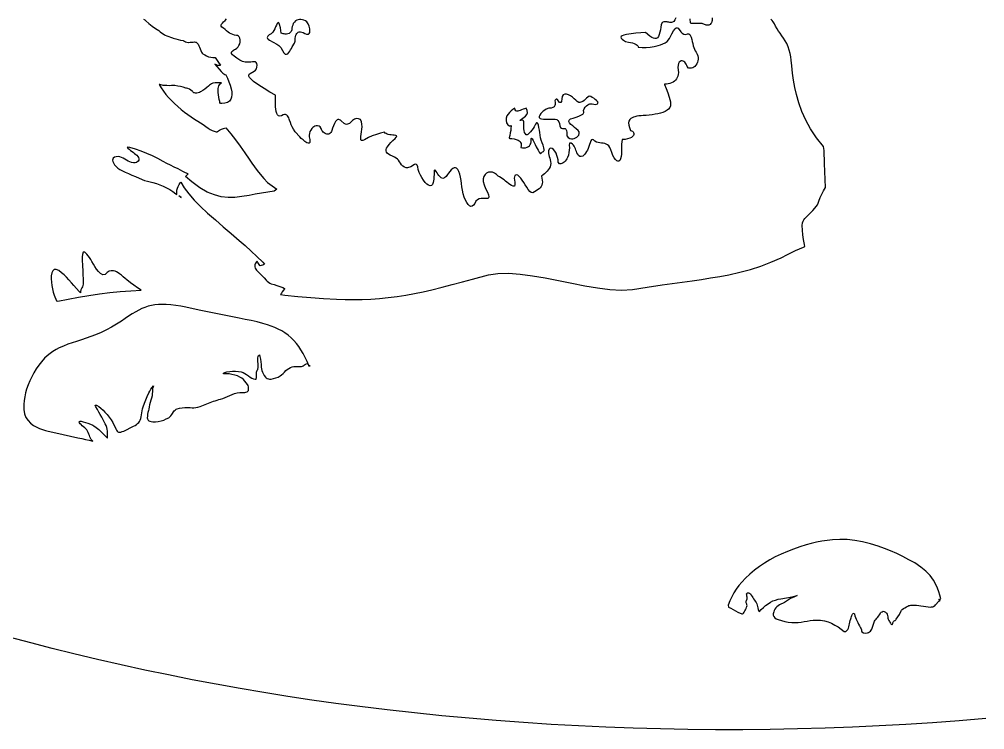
# Model space of a CAD drawing. Extents: x 0.6 to 24.6, y 0.3 to 12.3.
# Drawn here: x 6.86 to 14.64, y 0.34 to 6.07 of the extents above; entities that cross this region are included whole.
import ezdxf

# ---------------------------------------------------------------- set-up
doc = ezdxf.new("R2010")
doc.units = 0
doc.linetypes.add('0', pattern=[0])
doc.layers.add('1', color=7, linetype='0')

msp = doc.modelspace()

# ---------------------------------------------------------------- linework, layer by layer
at = {"layer": '1'}
for points in [[(12.151651, 6.078369), (12.142618, 6.060791), (12.133341, 6.049194), (12.124063, 6.042542), (12.116983, 6.040283), (12.109659, 6.039307), (12.102335, 6.039734), (12.095011, 6.041504), (12.087198, 6.043396), (12.07963, 6.044861), (12.071573, 6.045959), (12.063761, 6.04657), (12.052774, 6.044617), (12.041544, 6.039124), (12.032511, 6.021118), (12.030313, 6.001465), (12.02714, 5.981934), (12.022989, 5.962585), (12.017618, 5.943542), (12.010538, 5.928223), (12.002237, 5.917786), (11.992716, 5.911926), (11.981974, 5.9104), (11.969767, 5.913086), (11.956583, 5.919617), (11.941935, 5.929871), (11.905802, 5.958801), (11.867472, 5.95636), (11.829142, 5.952942), (11.790812, 5.948486), (11.752726, 5.943054), (11.732218, 5.938477), (11.718302, 5.93335), (11.710001, 5.927673), (11.70756, 5.921265), (11.710001, 5.914185), (11.717325, 5.906128), (11.729044, 5.897217), (11.744669, 5.887146), (11.768595, 5.881897), (11.784708, 5.879089), (11.800333, 5.875061), (11.815714, 5.869812), (11.830606, 5.863342), (11.837931, 5.858521), (11.842081, 5.855408), (11.845499, 5.851318), (11.847452, 5.846436), (11.848185, 5.841248), (11.847696, 5.840149), (11.879923, 5.838806), (11.911905, 5.839478), (11.944132, 5.842163), (11.97587, 5.846802), (12.007364, 5.853394), (12.026651, 5.859253), (12.04545, 5.866821), (12.063517, 5.876038), (12.080606, 5.88678), (12.100626, 5.910767), (12.118692, 5.948303), (12.133097, 5.974182), (12.144571, 5.990051), (12.154093, 5.997498), (12.161905, 5.998108), (12.168741, 5.993347), (12.191446, 5.963745), (12.2017, 5.953979), (12.214884, 5.946777), (12.230997, 5.94397), (12.244669, 5.948486), (12.255411, 5.947815), (12.263712, 5.942566), (12.269815, 5.933411), (12.274942, 5.920959), (12.279093, 5.903809), (12.283243, 5.886658), (12.287394, 5.869507), (12.291544, 5.852356), (12.295694, 5.838623), (12.300821, 5.825256), (12.307413, 5.812378), (12.314737, 5.80011), (12.324015, 5.785217), (12.328409, 5.7724), (12.330606, 5.759155), (12.331095, 5.745605), (12.329386, 5.732239), (12.325724, 5.719238), (12.320353, 5.706909), (12.313028, 5.695496), (12.304239, 5.685303), (12.296183, 5.679077), (12.286905, 5.674438), (12.27714, 5.671692), (12.266886, 5.670837), (12.252481, 5.673279), (12.242472, 5.684265), (12.239542, 5.694519), (12.235147, 5.704163), (12.229288, 5.713135), (12.222208, 5.72113), (12.216349, 5.725647), (12.209513, 5.728699), (12.202188, 5.730164), (12.194864, 5.72998), (12.186319, 5.726379), (12.178995, 5.719604), (12.172892, 5.709412), (12.16923, 5.69574), (12.168253, 5.67865), (12.171183, 5.637939), (12.169474, 5.619995), (12.166788, 5.607971), (12.162638, 5.596436), (12.156534, 5.585693), (12.148966, 5.575989), (12.139933, 5.567505), (12.129923, 5.560486), (12.116739, 5.553955), (12.103067, 5.548828), (12.088907, 5.545288), (12.074259, 5.543335), (12.05961, 5.542908), (12.05839, 5.541687), (12.073771, 5.507751), (12.086954, 5.4729), (12.097696, 5.437256), (12.106485, 5.401062), (12.108927, 5.383301), (12.107218, 5.367676), (12.101603, 5.354004), (12.092569, 5.342285), (12.080362, 5.332275), (12.06547, 5.323669), (12.045938, 5.315857), (12.026163, 5.309326), (12.005655, 5.304077), (11.985147, 5.300232), (11.960733, 5.295593), (11.936319, 5.292236), (11.911417, 5.290161), (11.886759, 5.289368), (11.870157, 5.288513), (11.8538, 5.286804), (11.837442, 5.284363), (11.821329, 5.281067), (11.809855, 5.277588), (11.799112, 5.272522), (11.789103, 5.265991), (11.780313, 5.258057), (11.773233, 5.246033), (11.770304, 5.231262), (11.77128, 5.213806), (11.776651, 5.193115), (11.786661, 5.170715), (11.793741, 5.16803), (11.800333, 5.164124), (11.806192, 5.159058), (11.810831, 5.153015), (11.813272, 5.145203), (11.812784, 5.137024), (11.809366, 5.128723), (11.80253, 5.120728), (11.792521, 5.113342), (11.779093, 5.106873), (11.762247, 5.101685), (11.741495, 5.098145), (11.717081, 5.096619), (11.713175, 5.058716), (11.713663, 5.018311), (11.713419, 4.99884), (11.712198, 4.97937), (11.709269, 4.960083), (11.705362, 4.940979), (11.699503, 4.92865), (11.692667, 4.922302), (11.68461, 4.921631), (11.675333, 4.92627), (11.665079, 4.935791), (11.654337, 4.949707), (11.642862, 4.967957), (11.633829, 4.992188), (11.626749, 5.015015), (11.618937, 5.032471), (11.609903, 5.04541), (11.60087, 5.053894), (11.590372, 5.060486), (11.578653, 5.06488), (11.566446, 5.066956), (11.552774, 5.068481), (11.539103, 5.070618), (11.525675, 5.073547), (11.512247, 5.077087), (11.498087, 5.085144), (11.487589, 5.094177), (11.479044, 5.09668), (11.471964, 5.093567), (11.466105, 5.085693), (11.459757, 5.070862), (11.453897, 5.055908), (11.448526, 5.040771), (11.443399, 5.025513), (11.438028, 5.012207), (11.431681, 4.999451), (11.424112, 4.987305), (11.415567, 4.97583), (11.401896, 4.963318), (11.388224, 4.959167), (11.376993, 4.961121), (11.367716, 4.968018), (11.359903, 4.978638), (11.354288, 4.989258), (11.349405, 5.000061), (11.344767, 5.011108), (11.34086, 5.022339), (11.33671, 5.032654), (11.331583, 5.04248), (11.325235, 5.051758), (11.318155, 5.060303), (11.307413, 5.066467), (11.29423, 5.067566), (11.291788, 5.051453), (11.292765, 5.031433), (11.291788, 5.011414), (11.289103, 4.991577), (11.284464, 4.972046), (11.278116, 4.953064), (11.272989, 4.942322), (11.266642, 4.93219), (11.259317, 4.922791), (11.251017, 4.914246), (11.242228, 4.908508), (11.232706, 4.904419), (11.222696, 4.902161), (11.212198, 4.901733), (11.203409, 4.915527), (11.201456, 4.933838), (11.197794, 4.951904), (11.192423, 4.969543), (11.185343, 4.986572), (11.175333, 5.003357), (11.164835, 5.016113), (11.154093, 5.024292), (11.144327, 5.027649), (11.135538, 5.025818), (11.129435, 5.018311), (11.125772, 5.004822), (11.125772, 4.984985), (11.130899, 4.959595), (11.135782, 4.94635), (11.1392, 4.932678), (11.141397, 4.918762), (11.142374, 4.904663), (11.140909, 4.890686), (11.137003, 4.877136), (11.131144, 4.864441), (11.123087, 4.852844), (11.113321, 4.841736), (11.103067, 4.831055), (11.092081, 4.820984), (11.080851, 4.811462), (11.068888, 4.800964), (11.074503, 4.768433), (11.074991, 4.754089), (11.073526, 4.741699), (11.070108, 4.729675), (11.064493, 4.718506), (11.057169, 4.708435), (11.048136, 4.699768), (11.036661, 4.690674), (11.024454, 4.682434), (11.012003, 4.675049), (10.998819, 4.668579), (10.985636, 4.669128), (10.973673, 4.679138), (10.961466, 4.693542), (10.949015, 4.71228), (10.936808, 4.731201), (10.924845, 4.750183), (10.912882, 4.769287), (10.900919, 4.786316), (10.888956, 4.799866), (10.876749, 4.808777), (10.864786, 4.811584), (10.852579, 4.80719), (10.848185, 4.785645), (10.854288, 4.753296), (10.854532, 4.732849), (10.849405, 4.722473), (10.839884, 4.720581), (10.826944, 4.725403), (10.814005, 4.733704), (10.80131, 4.742615), (10.789103, 4.752197), (10.777384, 4.762329), (10.766397, 4.77179), (10.754923, 4.780701), (10.74296, 4.789063), (10.730753, 4.796936), (10.719767, 4.800964), (10.706095, 4.816406), (10.69047, 4.827148), (10.673868, 4.833435), (10.656778, 4.835266), (10.640421, 4.832764), (10.625772, 4.82605), (10.613321, 4.815247), (10.604044, 4.800354), (10.599161, 4.781494), (10.599161, 4.758728), (10.605509, 4.7323), (10.618204, 4.702148), (10.633585, 4.672424), (10.642374, 4.650757), (10.644815, 4.63623), (10.64213, 4.62738), (10.63505, 4.622803), (10.624308, 4.621277), (10.613565, 4.621399), (10.602579, 4.621399), (10.591837, 4.621277), (10.581095, 4.621094), (10.565714, 4.618103), (10.551554, 4.611267), (10.539591, 4.599365), (10.530069, 4.581116), (10.52006, 4.566833), (10.509562, 4.559509), (10.498575, 4.558472), (10.487589, 4.563354), (10.476603, 4.573486), (10.46586, 4.588379), (10.455851, 4.607483), (10.445597, 4.633728), (10.437296, 4.660583), (10.430948, 4.687988), (10.426554, 4.715759), (10.42338, 4.741516), (10.419474, 4.767151), (10.414591, 4.792603), (10.408731, 4.817871), (10.400919, 4.840515), (10.392862, 4.856445), (10.384073, 4.866211), (10.374552, 4.870178), (10.364054, 4.868896), (10.353067, 4.862732), (10.341105, 4.852478), (10.330118, 4.840088), (10.31962, 4.827209), (10.30961, 4.813904), (10.300333, 4.800171), (10.28544, 4.787292), (10.271769, 4.78418), (10.259317, 4.788574), (10.247843, 4.798401), (10.240274, 4.807861), (10.233194, 4.817749), (10.226358, 4.827881), (10.220255, 4.838379), (10.213663, 4.8479), (10.208536, 4.852051), (10.204386, 4.848511), (10.201944, 4.835144), (10.199991, 4.77655), (10.196085, 4.751587), (10.189493, 4.735291), (10.180704, 4.726685), (10.170206, 4.724976), (10.157999, 4.729187), (10.145304, 4.738525), (10.131876, 4.752075), (10.117472, 4.77063), (10.104288, 4.7901), (10.092569, 4.810486), (10.082315, 4.831665), (10.07548, 4.855774), (10.071573, 4.876648), (10.066446, 4.889771), (10.060587, 4.896545), (10.053751, 4.898071), (10.045938, 4.895752), (10.016153, 4.877686), (10.00712, 4.873291), (9.997599, 4.870422), (9.987833, 4.869141), (9.977823, 4.869446), (9.963175, 4.874817), (9.951456, 4.883606), (9.940958, 4.893921), (9.932169, 4.905579), (9.924845, 4.918396), (9.916788, 4.929626), (9.907267, 4.939636), (9.89628, 4.94812), (9.884317, 4.954956), (9.868204, 4.96228), (9.849161, 4.969727), (9.834513, 4.977783), (9.824259, 4.98645), (9.817911, 4.995728), (9.815226, 5.005554), (9.815958, 5.015991), (9.81962, 5.027039), (9.826212, 5.038635), (9.840128, 5.056641), (9.855021, 5.07373), (9.871134, 5.089783), (9.888224, 5.104736), (9.898233, 5.115051), (9.901896, 5.122253), (9.900187, 5.127014), (9.894083, 5.129822), (9.881876, 5.131348), (9.869669, 5.13269), (9.857218, 5.133911), (9.845011, 5.134888), (9.831339, 5.137756), (9.823282, 5.14032), (9.815958, 5.144287), (9.80961, 5.149536), (9.804239, 5.155945), (9.770304, 5.148254), (9.737101, 5.138367), (9.704386, 5.126343), (9.672892, 5.112122), (9.64213, 5.095825), (9.627481, 5.089172), (9.61796, 5.089233), (9.613077, 5.095093), (9.611612, 5.105835), (9.612589, 5.120422), (9.616007, 5.140259), (9.618692, 5.160217), (9.62089, 5.180298), (9.622355, 5.200378), (9.621378, 5.22113), (9.616983, 5.240356), (9.608438, 5.257141), (9.592569, 5.264404), (9.577921, 5.265564), (9.568888, 5.263977), (9.560099, 5.260925), (9.552042, 5.25647), (9.544962, 5.250671), (9.519571, 5.227234), (9.51298, 5.222839), (9.505411, 5.220154), (9.497599, 5.219299), (9.489786, 5.220276), (9.476603, 5.22583), (9.452921, 5.247925), (9.44755, 5.25238), (9.441446, 5.255737), (9.43461, 5.25769), (9.427774, 5.258301), (9.421183, 5.255676), (9.414835, 5.250488), (9.40922, 5.243042), (9.399942, 5.225281), (9.391886, 5.207092), (9.384562, 5.188416), (9.378458, 5.169434), (9.375284, 5.160583), (9.370157, 5.152649), (9.363321, 5.145996), (9.355509, 5.14093), (9.347208, 5.139404), (9.338907, 5.139832), (9.331095, 5.142212), (9.323771, 5.146362), (9.316446, 5.151611), (9.309366, 5.15741), (9.302774, 5.163818), (9.296915, 5.170715), (9.292032, 5.186523), (9.284708, 5.197998), (9.275187, 5.205139), (9.263956, 5.208313), (9.251993, 5.207642), (9.241983, 5.204468), (9.232706, 5.199646), (9.224161, 5.193298), (9.217081, 5.185608), (9.20878, 5.173706), (9.202433, 5.160706), (9.198282, 5.14679), (9.196573, 5.132446), (9.196817, 5.117981), (9.200724, 5.097717), (9.202433, 5.082764), (9.20048, 5.073059), (9.195597, 5.068237), (9.187784, 5.067932), (9.177774, 5.071594), (9.161905, 5.082031), (9.146769, 5.093628), (9.132608, 5.106323), (9.119425, 5.119995), (9.08378, 5.158875), (9.068399, 5.180298), (9.059855, 5.19812), (9.052042, 5.216248), (9.044474, 5.234619), (9.037882, 5.253235), (9.034464, 5.262024), (9.030802, 5.27063), (9.026407, 5.278992), (9.021769, 5.287109), (9.01713, 5.292053), (9.011271, 5.295532), (9.004679, 5.297424), (8.997843, 5.297546), (8.986124, 5.2948), (8.972208, 5.288879), (8.959024, 5.285706), (8.948282, 5.288147), (8.939981, 5.295471), (8.933878, 5.306824), (8.929239, 5.324158), (8.926065, 5.341797), (8.924601, 5.35968), (8.924356, 5.377625), (8.925089, 5.451782), (8.923624, 5.454163), (8.878458, 5.479736), (8.834024, 5.506897), (8.790567, 5.535583), (8.748331, 5.565735), (8.727823, 5.58313), (8.715128, 5.597046), (8.709269, 5.607971), (8.709024, 5.616516), (8.712931, 5.623352), (8.720499, 5.62915), (8.752237, 5.647095), (8.762491, 5.655579), (8.770304, 5.666382), (8.775187, 5.680115), (8.776163, 5.697083), (8.77421, 5.710266), (8.769815, 5.718323), (8.76298, 5.722412), (8.75419, 5.723389), (8.740274, 5.721802), (8.726358, 5.720581), (8.712442, 5.719666), (8.698526, 5.719116), (8.679728, 5.721252), (8.65922, 5.726685), (8.637247, 5.736572), (8.613565, 5.752075), (8.591349, 5.768066), (8.577433, 5.78064), (8.570597, 5.790588), (8.56962, 5.798645), (8.573282, 5.805542), (8.580118, 5.811279), (8.587198, 5.81665), (8.594767, 5.821594), (8.602335, 5.826111), (8.613077, 5.83429), (8.622599, 5.844116), (8.630167, 5.855286), (8.636026, 5.867554), (8.639688, 5.880615), (8.639688, 5.90033), (8.637247, 5.914673), (8.632853, 5.924316), (8.626749, 5.93042), (8.619181, 5.934021), (8.609659, 5.936157), (8.595255, 5.938416), (8.581095, 5.942261), (8.567423, 5.947693), (8.554483, 5.95459), (8.542276, 5.962891), (8.530802, 5.973999), (8.518839, 5.984497), (8.506388, 5.994263), (8.493204, 6.003296), (8.486612, 6.011658), (8.48588, 6.019409), (8.489542, 6.0271), (8.496622, 6.035217), (8.506388, 6.044189), (8.518839, 6.055847), (8.530069, 6.069031)], [(12.443644, 6.078186), (12.444376, 6.065552), (12.443888, 6.056274), (12.441935, 6.047241), (12.438517, 6.038635), (12.433878, 6.03064), (12.426554, 6.023499), (12.417276, 6.019165), (12.406534, 6.017761), (12.394083, 6.019714), (12.361856, 6.033081), (12.340616, 6.03241), (12.31962, 6.031799), (12.29838, 6.031372), (12.27714, 6.031067), (12.27128, 6.032898), (12.268595, 6.037109), (12.266886, 6.070068)], [(7.861612, 6.067261), (7.870157, 6.060242), (7.878214, 6.052795), (7.903116, 6.031311), (7.929239, 6.011047), (7.956095, 5.992065), (7.983927, 5.974426), (7.995157, 5.965454), (8.006632, 5.956909), (8.018351, 5.948853), (8.030558, 5.941223), (8.034708, 5.939087), (8.049356, 5.93335), (8.064005, 5.927551), (8.078653, 5.92157), (8.093302, 5.915527), (8.10087, 5.912781), (8.120401, 5.907288), (8.139933, 5.902283), (8.159708, 5.897949), (8.179483, 5.894104), (8.182657, 5.893005), (8.191446, 5.888672), (8.20048, 5.88501), (8.210001, 5.88208), (8.219522, 5.879883), (8.224405, 5.879578), (8.236124, 5.880676), (8.248087, 5.881714), (8.259806, 5.882629), (8.271769, 5.883423), (8.278849, 5.882813), (8.28544, 5.880493), (8.2913, 5.876709), (8.295938, 5.871582), (8.300089, 5.865234), (8.305948, 5.852844), (8.311319, 5.840271), (8.31669, 5.827637), (8.321573, 5.81488), (8.325724, 5.807068), (8.329386, 5.800049), (8.33378, 5.794128), (8.33964, 5.788574), (8.3538, 5.778442), (8.369181, 5.770142), (8.385294, 5.763733), (8.402384, 5.759399), (8.419718, 5.757141), (8.437052, 5.756958), (8.438517, 5.756897), (8.449747, 5.741882), (8.460489, 5.726563), (8.470743, 5.710938), (8.480753, 5.695068), (8.478067, 5.693237), (8.466837, 5.692749), (8.455606, 5.69458), (8.445108, 5.698608), (8.435587, 5.704712), (8.486612, 5.645996), (8.493204, 5.63916), (8.50004, 5.632751), (8.507364, 5.627014), (8.515177, 5.622009), (8.523478, 5.617798), (8.536905, 5.590759), (8.548868, 5.562988), (8.559122, 5.534607), (8.567667, 5.505615), (8.572062, 5.480957), (8.573282, 5.458557), (8.570597, 5.43866), (8.564005, 5.421509), (8.553019, 5.407349), (8.537394, 5.396545), (8.516642, 5.389282), (8.491251, 5.386047), (8.480021, 5.386414), (8.477091, 5.394714), (8.474649, 5.403198), (8.472696, 5.411804), (8.470987, 5.420471), (8.467081, 5.438782), (8.464151, 5.457275), (8.462198, 5.475891), (8.461222, 5.494629), (8.462198, 5.507568), (8.463907, 5.518677), (8.467813, 5.529236), (8.473429, 5.538879), (8.480997, 5.547241), (8.49003, 5.554016), (8.472452, 5.554993), (8.45463, 5.554688), (8.437052, 5.552979), (8.419718, 5.549988), (8.409952, 5.546509), (8.400919, 5.541626), (8.392374, 5.535522), (8.38505, 5.52832), (8.369913, 5.515076), (8.354044, 5.502563), (8.337687, 5.490967), (8.320597, 5.480164), (8.311319, 5.475281), (8.301554, 5.471985), (8.2913, 5.470337), (8.280802, 5.470459), (8.270548, 5.47229), (8.265909, 5.474548), (8.261515, 5.477539), (8.257853, 5.481262), (8.254923, 5.485596), (8.252726, 5.487915), (8.242228, 5.495728), (8.230997, 5.502075), (8.21879, 5.506897), (8.206095, 5.51001), (8.200968, 5.511475), (8.179728, 5.518372), (8.158243, 5.523926), (8.136271, 5.528198), (8.114298, 5.531067), (8.105021, 5.531555), (8.085978, 5.531067), (8.066935, 5.530945), (8.047892, 5.531189), (8.028849, 5.53186), (8.019327, 5.533081), (8.01005, 5.534973), (8.001017, 5.537537), (7.991983, 5.540833), (7.986856, 5.540466), (8.00297, 5.512756), (8.020792, 5.486084), (8.040323, 5.460571), (8.061319, 5.43634), (8.08378, 5.413391), (8.109903, 5.388489), (8.136515, 5.364075), (8.163614, 5.340088), (8.190958, 5.31665), (8.217325, 5.297424), (8.244425, 5.278992), (8.271769, 5.261353), (8.299845, 5.244568), (8.320841, 5.230835), (8.341593, 5.216858), (8.362101, 5.202698), (8.382608, 5.188354), (8.397501, 5.179016), (8.412882, 5.171021), (8.429239, 5.164368), (8.445841, 5.159119), (8.448771, 5.158691), (8.4517, 5.159119), (8.45463, 5.160339), (8.456827, 5.162292), (8.472696, 5.17157), (8.489054, 5.179688), (8.506144, 5.186523), (8.523478, 5.192139), (8.564737, 5.143982), (8.603312, 5.093689), (8.640909, 5.042542), (8.67753, 4.990662), (8.712931, 4.937988), (8.733927, 4.907166), (8.755411, 4.876648), (8.777384, 4.846558), (8.800089, 4.816895), (8.829874, 4.782654), (8.861124, 4.751465), (8.89628, 4.723145), (8.934855, 4.697876), (8.912394, 4.681885), (8.862101, 4.674011), (8.812052, 4.665466), (8.761759, 4.65625), (8.711954, 4.646362), (8.65336, 4.636841), (8.596964, 4.63092), (8.542032, 4.630127), (8.487345, 4.636047), (8.431681, 4.650085), (8.374308, 4.673706), (8.314249, 4.708496), (8.249308, 4.756042), (8.199991, 4.799927), (8.219767, 4.819336), (8.199259, 4.829102), (8.178995, 4.839172), (8.158731, 4.849609), (8.138712, 4.860352), (8.108438, 4.87439), (8.078409, 4.889221), (8.048868, 4.904785), (8.019815, 4.921204), (7.977091, 4.944641), (7.93339, 4.966125), (7.888712, 4.985657), (7.843058, 5.003174), (7.796915, 5.018677), (7.75004, 5.032104), (7.7288, 5.036194), (7.734415, 5.028564), (7.745401, 5.018921), (7.756632, 5.009583), (7.768106, 5.000732), (7.780069, 4.992249), (7.789103, 4.985168), (7.797892, 4.977722), (7.806192, 4.969849), (7.814005, 4.961548), (7.821085, 4.951233), (7.824015, 4.94104), (7.823038, 4.931091), (7.81669, 4.921448), (7.804972, 4.912781), (7.792276, 4.90863), (7.778849, 4.908325), (7.763956, 4.911865), (7.749552, 4.916931), (7.73588, 4.923401), (7.722696, 4.931213), (7.709757, 4.939026), (7.696573, 4.946045), (7.682901, 4.952332), (7.668985, 4.957886), (7.657511, 4.959778), (7.641397, 4.958069), (7.626993, 4.953735), (7.617472, 4.947205), (7.612589, 4.939026), (7.611368, 4.929504), (7.613321, 4.919067), (7.61796, 4.908142), (7.628214, 4.8927), (7.640421, 4.878601), (7.654093, 4.866089), (7.66923, 4.855408), (7.685587, 4.846558), (7.712687, 4.834167), (7.739786, 4.822266), (7.767374, 4.810852), (7.794962, 4.799988), (7.848673, 4.775757), (7.869913, 4.767883), (7.891642, 4.760986), (7.913614, 4.754944), (7.935831, 4.749878), (7.96464, 4.742065), (7.992716, 4.732483), (8.020304, 4.72113), (8.046915, 4.708069), (8.072794, 4.693359), (8.097696, 4.677124), (8.121622, 4.659302), (8.12797, 4.655334), (8.128214, 4.657349), (8.128458, 4.673279), (8.130411, 4.689087), (8.134317, 4.70459), (8.139933, 4.719482), (8.147257, 4.733643), (8.15629, 4.746887), (8.161417, 4.754272), (8.189249, 4.707153), (8.22587, 4.658569), (8.270304, 4.608582), (8.321085, 4.557312), (8.377237, 4.504761), (8.44047, 4.449158), (8.503946, 4.39386), (8.567911, 4.338867), (8.631876, 4.284241), (8.68046, 4.241821), (8.728312, 4.198669), (8.775187, 4.154602), (8.821573, 4.109802), (8.835733, 4.092346), (8.827188, 4.087891), (8.818399, 4.084351), (8.809366, 4.081787), (8.799845, 4.0802), (8.797647, 4.081055), (8.792765, 4.089966), (8.787882, 4.098816), (8.782755, 4.107483), (8.777384, 4.116089), (8.771036, 4.110352), (8.765665, 4.103821), (8.761271, 4.096558), (8.757853, 4.088806), (8.756876, 4.079407), (8.757608, 4.069946), (8.760294, 4.060852), (8.764688, 4.05249), (8.770548, 4.045044), (8.775919, 4.03894), (8.782022, 4.032898), (8.799356, 4.016602), (8.816202, 3.999878), (8.83256, 3.982666), (8.848673, 3.965088), (8.857706, 3.956177), (8.867472, 3.947998), (8.877726, 3.940674), (8.888712, 3.934204), (8.912394, 3.927673), (8.936075, 3.92041), (8.959269, 3.912476), (8.982462, 3.903748), (8.998087, 3.895996), (8.99711, 3.893127), (8.988077, 3.882202), (8.979532, 3.870911), (8.97172, 3.859192), (8.964151, 3.847168), (9.000528, 3.841675), (9.104288, 3.832153), (9.208292, 3.823853), (9.312296, 3.816711), (9.4163, 3.81073), (9.485392, 3.80835), (9.554728, 3.807617), (9.623819, 3.808594), (9.692911, 3.811279), (9.762003, 3.815674), (9.833048, 3.823181), (9.903849, 3.832458), (9.974405, 3.843445), (10.044718, 3.856201), (10.114786, 3.870667), (10.184366, 3.886902), (10.266642, 3.907288), (10.348429, 3.928345), (10.43046, 3.950134), (10.512003, 3.972534), (10.640421, 4.006042), (10.716105, 4.018127), (10.80253, 4.02002), (10.89628, 4.013123), (10.995646, 3.999634), (11.098917, 3.981323), (11.311319, 3.938599), (11.417276, 3.918152), (11.520548, 3.90094), (11.620157, 3.888855), (11.713907, 3.883972), (11.800333, 3.888306), (11.920938, 3.907043), (12.041788, 3.925171), (12.162638, 3.942688), (12.283487, 3.959656), (12.357462, 3.970337), (12.431192, 3.981934), (12.504679, 3.994446), (12.578165, 4.007874), (12.6663, 4.027283), (12.751749, 4.049805), (12.834757, 4.076233), (12.917032, 4.107788), (12.999308, 4.145081), (13.05131, 4.171814), (13.082804, 4.187561), (13.114542, 4.202332), (13.146769, 4.216125), (13.179483, 4.228943), (13.189249, 4.235413), (13.186563, 4.252319), (13.18046, 4.290161), (13.175577, 4.328186), (13.172159, 4.366333), (13.170206, 4.404602), (13.172159, 4.426819), (13.177286, 4.438904), (13.183634, 4.450317), (13.191202, 4.460999), (13.199991, 4.470703), (13.218058, 4.488708), (13.23588, 4.506836), (13.253702, 4.525085), (13.271524, 4.543396), (13.282755, 4.556946), (13.293009, 4.570923), (13.298868, 4.58551), (13.303263, 4.600525), (13.314737, 4.628906), (13.327677, 4.656677), (13.342081, 4.683594), (13.358194, 4.709717), (13.349161, 4.905151), (13.34672, 5.008606), (13.342081, 5.04187), (13.284464, 5.111755), (13.236612, 5.182617), (13.197306, 5.253662), (13.166056, 5.324097), (13.141642, 5.393127), (13.122843, 5.460144), (13.110392, 5.517395), (13.099894, 5.575012), (13.091593, 5.632996), (13.085245, 5.691223), (13.080362, 5.735901), (13.076944, 5.76355), (13.071573, 5.790894), (13.064249, 5.817749), (13.055216, 5.844055), (13.04423, 5.86969), (13.032511, 5.891602), (13.019815, 5.912903), (13.006144, 5.933533), (12.991251, 5.95343), (12.978556, 5.971497), (12.966349, 5.990112), (12.955362, 6.009216), (12.944864, 6.028809), (12.935343, 6.045776), (12.92631, 6.057434), (12.916056, 6.067871)], [(14.649942, 0.431763), (14.435099, 0.413818), (14.220011, 0.397949), (14.004679, 0.384094), (13.789347, 0.372253), (13.573771, 0.362488), (13.353067, 0.354187), (13.13212, 0.347961), (12.911173, 0.343811), (12.69047, 0.341675), (12.469522, 0.341675), (12.248575, 0.343689), (12.027628, 0.347717), (11.806925, 0.353882), (11.585978, 0.362061), (11.365274, 0.372314), (11.144815, 0.384583), (10.924356, 0.398987), (10.703897, 0.415344), (10.483927, 0.433838), (10.263956, 0.454346), (10.04423, 0.476929), (9.824503, 0.501526), (9.605265, 0.528198), (9.411417, 0.553589), (9.217813, 0.580872), (9.024454, 0.609924), (8.831339, 0.640747), (8.638468, 0.673462), (8.446085, 0.707947), (8.253946, 0.744202), (8.062052, 0.782349), (7.870646, 0.822205), (7.679728, 0.863892), (7.489054, 0.907349), (7.298868, 0.952637), (7.12504, 0.99585), (6.9517, 1.040833), (6.778849, 1.087646)]]:
    msp.add_lwpolyline(points, dxfattribs=at)
for points in [[(8.901896, 5.963379), (8.888956, 5.948608), (8.873575, 5.939575), (8.862589, 5.929382), (8.85795, 5.919983), (8.859171, 5.911804), (8.865274, 5.90448), (8.874796, 5.897644), (8.935343, 5.865112), (8.9517, 5.853516), (8.966593, 5.839661), (8.979776, 5.815186), (8.991739, 5.796082), (9.002726, 5.786072), (9.01298, 5.783936), (9.022745, 5.788269), (9.032022, 5.797791), (9.039591, 5.808655), (9.046427, 5.819885), (9.053019, 5.831421), (9.058878, 5.843262), (9.077433, 5.87439), (9.082071, 5.89093), (9.08256, 5.902649), (9.084024, 5.914246), (9.086222, 5.925781), (9.089396, 5.937073), (9.092325, 5.944336), (9.096476, 5.950989), (9.101603, 5.956848), (9.107706, 5.961731), (9.116007, 5.964905), (9.125772, 5.965393), (9.136515, 5.963257), (9.148722, 5.958313), (9.161661, 5.951111), (9.17338, 5.94635), (9.182901, 5.944885), (9.190958, 5.946472), (9.196817, 5.95105), (9.20048, 5.958374), (9.202433, 5.96814), (9.201944, 5.979065), (9.200724, 5.989929), (9.198038, 6.00061), (9.19462, 6.010986), (9.18754, 6.029175), (9.17631, 6.046387), (9.165079, 6.053101), (9.15336, 6.05835), (9.140909, 6.062073), (9.12797, 6.064148), (9.117228, 6.064087), (9.106485, 6.062195), (9.096476, 6.058533), (9.086954, 6.053223), (9.0767, 6.043823), (9.068155, 6.031738), (9.063028, 6.019836), (9.059366, 6.007385), (9.057169, 5.994568), (9.056437, 5.981567), (9.05131, 5.968262), (9.043985, 5.958618), (9.034952, 5.952576), (9.024698, 5.948486), (9.013956, 5.946594), (9.00297, 5.947021), (8.994669, 5.947937), (8.986368, 5.949463), (8.978312, 5.951599), (8.970499, 5.954224), (8.964151, 5.997253), (8.957804, 6.024109), (8.951944, 6.03717), (8.945597, 6.038879), (8.939005, 6.031799), (8.931437, 6.018188), (8.924845, 6.004089), (8.917765, 5.990234), (8.909952, 5.976685)], [(11.390909, 5.295288), (11.395792, 5.297791), (11.400431, 5.301025), (11.404337, 5.304932), (11.407511, 5.309448), (11.408487, 5.314758), (11.408487, 5.32019), (11.407999, 5.325562), (11.406534, 5.33075), (11.412394, 5.344238), (11.42045, 5.356689), (11.429972, 5.367859), (11.441202, 5.377441), (11.449503, 5.38147), (11.458048, 5.384155), (11.467325, 5.385437), (11.476358, 5.385315), (11.491251, 5.383179), (11.507364, 5.3797), (11.518351, 5.383789), (11.523478, 5.389343), (11.523722, 5.395996), (11.519815, 5.403625), (11.512735, 5.411743), (11.501505, 5.420837), (11.489786, 5.429199), (11.477579, 5.436768), (11.464884, 5.443481), (11.452921, 5.446716), (11.442423, 5.438416), (11.432169, 5.429871), (11.422159, 5.421082), (11.412394, 5.412048), (11.401651, 5.404358), (11.394083, 5.399841), (11.385782, 5.397034), (11.376993, 5.395935), (11.368204, 5.396606), (11.356485, 5.402222), (11.344767, 5.412903), (11.331583, 5.426147), (11.316935, 5.437988), (11.301554, 5.448364), (11.284952, 5.457214), (11.269327, 5.462158), (11.254923, 5.462524), (11.243448, 5.457153), (11.235392, 5.444946), (11.23173, 5.424744), (11.229532, 5.403381), (11.22294, 5.395813), (11.216837, 5.394714), (11.211466, 5.398376), (11.196329, 5.418762), (11.190958, 5.422729), (11.185343, 5.422119), (11.178507, 5.415222), (11.175089, 5.408386), (11.177286, 5.398987), (11.178263, 5.389343), (11.177286, 5.3797), (11.175089, 5.3703), (11.169474, 5.361511), (11.160196, 5.354248), (11.14628, 5.349731), (11.126749, 5.348633), (11.105753, 5.342346), (11.09379, 5.334229), (11.082315, 5.325378), (11.071573, 5.315735), (11.061563, 5.30542), (11.053751, 5.294067), (11.049845, 5.283691), (11.050577, 5.274841), (11.056437, 5.267639), (11.067667, 5.262756), (11.084757, 5.260376), (11.104288, 5.260742), (11.124063, 5.26123), (11.143595, 5.261719), (11.163126, 5.262329), (11.178019, 5.261047), (11.19047, 5.257446), (11.200724, 5.250977), (11.208536, 5.240784), (11.213419, 5.226196), (11.21586, 5.206543), (11.22172, 5.19342), (11.229532, 5.188293), (11.237589, 5.186768), (11.252726, 5.187195), (11.259317, 5.185669), (11.264933, 5.180542), (11.269327, 5.170227), (11.272501, 5.152832), (11.273233, 5.126587), (11.282999, 5.112671), (11.295694, 5.10614), (11.309366, 5.10321), (11.320841, 5.103271), (11.332315, 5.105469), (11.343058, 5.109741), (11.352823, 5.115906), (11.361368, 5.123779), (11.368204, 5.133057), (11.372599, 5.145752), (11.373087, 5.15979), (11.36381, 5.170105), (11.348917, 5.181946), (11.334269, 5.194031), (11.31962, 5.206299), (11.305216, 5.218811), (11.294718, 5.231262), (11.289347, 5.243042), (11.2913, 5.253723), (11.302042, 5.262817), (11.324503, 5.270325), (11.34672, 5.278198), (11.368937, 5.28656)], [(10.888468, 5.087341), (10.89506, 5.081543), (10.900187, 5.074341), (10.90336, 5.066101), (10.904337, 5.057312), (10.904093, 5.045593), (10.902384, 5.031799), (10.915079, 5.029724), (10.927774, 5.02948), (10.94047, 5.031067), (10.952921, 5.034485), (10.962442, 5.039734), (10.970499, 5.046936), (10.976847, 5.055786), (10.980997, 5.065857), (10.983683, 5.078064), (10.98588, 5.104675), (10.98881, 5.108032), (10.993204, 5.10376), (11.001505, 5.087891), (11.009806, 5.071838), (11.017618, 5.055664), (11.025187, 5.039368), (11.032511, 5.024536), (11.040567, 5.010193), (11.049601, 4.996216), (11.059122, 4.982727), (11.064249, 4.988403), (11.070108, 4.99353), (11.076212, 4.997986), (11.083048, 5.001709), (11.087687, 5.005127), (11.090128, 5.009827), (11.089884, 5.017517), (11.087198, 5.029907), (11.080606, 5.050476), (11.073771, 5.070862), (11.06669, 5.091187), (11.059122, 5.111389), (11.056681, 5.132141), (11.053995, 5.152893), (11.050821, 5.173584), (11.047647, 5.194275), (11.043741, 5.211853), (11.039103, 5.224976), (11.033243, 5.231995), (11.026651, 5.231323), (11.018839, 5.221436), (11.009562, 5.200623), (10.999796, 5.186035), (10.989542, 5.171814), (10.978556, 5.157959), (10.967325, 5.144531), (10.959024, 5.137512), (10.951456, 5.134338), (10.944376, 5.13562), (10.938272, 5.141785), (10.932413, 5.15332), (10.927286, 5.170959), (10.925821, 5.18396), (10.925333, 5.197021), (10.925577, 5.210083), (10.926798, 5.223083), (10.926798, 5.240906), (10.924356, 5.246948), (10.919962, 5.250732), (10.912882, 5.252075), (10.902384, 5.250549), (10.894815, 5.251465), (10.895304, 5.254211), (10.906534, 5.261047), (10.917765, 5.268372), (10.928263, 5.276306), (10.938517, 5.284668), (10.948771, 5.297546), (10.954386, 5.312622), (10.953165, 5.329834), (10.943644, 5.349426), (10.931437, 5.345581), (10.919474, 5.341187), (10.907755, 5.336243), (10.89628, 5.330872), (10.885782, 5.327148), (10.876505, 5.325134), (10.868204, 5.325623), (10.861368, 5.329407), (10.855997, 5.337097), (10.852823, 5.349426), (10.837687, 5.339722), (10.823771, 5.328552), (10.810831, 5.315979), (10.799356, 5.302185), (10.790079, 5.286621), (10.78422, 5.269348), (10.782755, 5.25061), (10.786905, 5.230408), (10.795938, 5.216431), (10.803751, 5.209045), (10.807169, 5.207153), (10.811075, 5.20636), (10.814981, 5.206726), (10.818644, 5.208252), (10.821329, 5.209106), (10.82255, 5.207703), (10.822794, 5.201965), (10.821573, 5.19043), (10.819864, 5.170166), (10.816935, 5.150085), (10.812784, 5.130127), (10.807413, 5.110535), (10.80839, 5.107727), (10.812052, 5.10614), (10.829386, 5.104309), (10.84672, 5.101318), (10.86381, 5.097168), (10.880411, 5.091858)], [(8.164347, 4.631165), (8.14628, 4.642822), (8.150675, 4.639709), (8.155069, 4.636719), (8.159708, 4.63385)], [(7.356485, 3.885986), (7.354532, 3.880432), (7.353312, 3.874634), (7.352823, 3.868774), (7.352823, 3.862854), (7.341837, 3.872925), (7.321085, 3.896179), (7.300333, 3.919617), (7.280069, 3.943237), (7.259806, 3.96698), (7.241251, 3.987244), (7.22172, 4.006348), (7.200724, 4.024231), (7.178995, 4.040833), (7.157022, 4.049805), (7.140665, 4.048523), (7.128946, 4.038574), (7.121378, 4.021912), (7.117472, 4.000061), (7.116983, 3.973389), (7.118204, 3.946716), (7.121134, 3.920227), (7.126017, 3.893982), (7.132853, 3.868164), (7.141153, 3.842834), (7.158243, 3.796997), (7.171427, 3.794189), (7.254435, 3.811646), (7.337687, 3.827271), (7.421183, 3.841125), (7.505167, 3.853149), (7.589396, 3.863342), (7.673624, 3.871704), (7.758097, 3.878296), (7.842813, 3.882996), (7.813028, 3.902405), (7.783976, 3.922607), (7.755411, 3.943542), (7.727335, 3.96521), (7.712687, 3.978088), (7.698038, 3.990723), (7.682901, 4.003113), (7.667765, 4.015259), (7.65629, 4.023132), (7.644083, 4.029785), (7.631388, 4.035156), (7.618204, 4.039246), (7.601114, 4.040039), (7.584513, 4.035828), (7.567423, 4.025757), (7.550821, 4.009033), (7.532267, 4.005554), (7.513956, 4.0177), (7.497843, 4.033325), (7.483194, 4.052795), (7.469522, 4.072937), (7.456583, 4.09375), (7.444864, 4.115112), (7.435831, 4.130676), (7.425821, 4.145691), (7.415079, 4.160217), (7.403605, 4.174072), (7.387003, 4.188843), (7.374063, 4.190735), (7.369913, 4.171326), (7.367472, 4.151672), (7.366495, 4.131836), (7.367472, 4.112), (7.368204, 4.094788), (7.370157, 4.071106), (7.371378, 4.047424), (7.372355, 4.023743), (7.372843, 4), (7.374308, 3.983032), (7.37504, 3.966003), (7.374796, 3.948975), (7.373819, 3.931946), (7.371622, 3.921265), (7.368448, 3.910889), (7.364298, 3.90094), (7.358927, 3.891418)], [(9.204386, 3.273865), (9.192911, 3.276123), (9.178507, 3.308411), (9.162882, 3.340271), (9.14628, 3.371582), (9.128702, 3.402283), (9.111612, 3.42865), (9.092813, 3.453674), (9.072062, 3.477356), (9.049845, 3.499512), (9.026163, 3.52002), (9.001017, 3.538757), (8.974405, 3.554932), (8.947062, 3.569641), (8.918985, 3.582886), (8.890177, 3.594482), (8.860636, 3.604553), (8.823282, 3.615784), (8.775919, 3.627502), (8.728312, 3.638184), (8.680704, 3.647766), (8.632608, 3.656372), (8.524698, 3.67804), (8.416544, 3.700134), (8.308878, 3.722534), (8.200968, 3.745361), (8.161661, 3.753113), (8.121866, 3.759338), (8.082071, 3.764038), (8.042032, 3.767273), (8.012491, 3.767944), (7.982706, 3.766846), (7.953165, 3.764099), (7.923868, 3.759583), (7.897501, 3.752991), (7.871622, 3.74469), (7.846476, 3.734619), (7.822062, 3.7229), (7.79838, 3.709595), (7.769327, 3.691589), (7.740519, 3.673035), (7.711954, 3.654053), (7.683878, 3.634644), (7.644083, 3.608765), (7.603312, 3.584778), (7.561319, 3.562561), (7.518595, 3.542297), (7.474894, 3.523987), (7.436808, 3.509399), (7.398478, 3.495605), (7.359659, 3.482666), (7.320841, 3.470581), (7.285196, 3.459534), (7.25004, 3.447083), (7.215372, 3.433167), (7.181192, 3.417908), (7.155558, 3.40448), (7.130899, 3.389465), (7.107218, 3.372864), (7.084513, 3.354736), (7.063272, 3.335205), (7.038126, 3.307068), (7.016397, 3.27832), (6.996134, 3.248535), (6.977335, 3.217773), (6.960245, 3.186096), (6.944864, 3.153564), (6.930948, 3.1203), (6.918741, 3.086426), (6.909952, 3.055969), (6.903116, 3.025024), (6.897989, 2.993713), (6.89506, 2.962158), (6.895792, 2.922424), (6.90214, 2.888062), (6.913614, 2.858398), (6.929972, 2.833008), (6.950235, 2.811462), (6.973917, 2.793335), (7.000284, 2.778259), (7.022989, 2.768433), (7.045938, 2.759888), (7.06962, 2.752625), (7.093546, 2.746643), (7.153116, 2.733093), (7.212931, 2.71991), (7.272745, 2.707031), (7.33256, 2.694458), (7.362345, 2.687805), (7.39213, 2.680908), (7.421915, 2.673706), (7.451456, 2.666199), (7.445841, 2.670776), (7.439249, 2.680542), (7.433634, 2.690735), (7.428751, 2.701416), (7.424601, 2.712402), (7.419962, 2.723999), (7.415079, 2.735352), (7.409464, 2.746521), (7.403605, 2.757446), (7.398233, 2.764221), (7.38798, 2.773376), (7.377726, 2.78241), (7.367472, 2.791321), (7.356974, 2.800049), (7.350138, 2.807434), (7.344522, 2.815002), (7.342081, 2.822388), (7.345011, 2.826233), (7.351114, 2.827087), (7.358438, 2.826721), (7.366495, 2.8255), (7.374796, 2.823547), (7.394083, 2.817139), (7.41337, 2.810364), (7.432413, 2.803162), (7.451456, 2.795532), (7.459513, 2.791321), (7.480509, 2.776123), (7.500284, 2.759766), (7.519327, 2.742188), (7.537149, 2.723511), (7.561319, 2.698914), (7.570597, 2.690918), (7.570597, 2.746887), (7.569132, 2.762451), (7.56547, 2.777649), (7.559855, 2.792175), (7.552042, 2.805786), (7.524942, 2.859436), (7.512735, 2.880066), (7.500772, 2.900879), (7.489054, 2.921936), (7.477823, 2.943115), (7.471476, 2.957153), (7.481241, 2.956543), (7.500284, 2.944763), (7.518106, 2.931458), (7.534952, 2.916687), (7.550333, 2.900574), (7.567667, 2.88092), (7.584024, 2.860535), (7.599405, 2.839478), (7.614054, 2.817749), (7.636515, 2.767212), (7.639933, 2.760559), (7.643839, 2.75415), (7.648233, 2.748108), (7.653116, 2.742432), (7.658976, 2.739075), (7.667032, 2.738281), (7.677042, 2.739868), (7.688517, 2.743347), (7.700968, 2.748047), (7.780802, 2.78656), (7.792276, 2.792725), (7.803019, 2.799805), (7.813272, 2.807739), (7.822794, 2.816467), (7.828409, 2.823669), (7.834024, 2.836609), (7.838419, 2.849976), (7.841593, 2.863708), (7.843546, 2.877686), (7.846231, 2.894226), (7.849649, 2.910645), (7.8538, 2.926941), (7.858683, 2.942993), (7.86796, 2.97168), (7.878214, 2.999939), (7.889933, 3.02771), (7.902628, 3.054993), (7.911173, 3.070313), (7.920206, 3.085205), (7.930216, 3.099609), (7.940958, 3.113464), (7.942179, 3.113342), (7.93754, 3.102295), (7.934122, 3.090698), (7.932413, 3.078857), (7.932169, 3.066833), (7.931437, 3.048767), (7.929239, 3.030823), (7.925333, 3.013123), (7.920206, 2.995789), (7.914835, 2.978027), (7.910196, 2.960083), (7.90629, 2.942017), (7.902872, 2.923767), (7.900187, 2.912964), (7.896524, 2.89856), (7.893595, 2.883972), (7.89213, 2.869141), (7.891397, 2.854309), (7.89213, 2.847473), (7.894815, 2.841003), (7.898722, 2.835327), (7.903849, 2.83075), (7.912882, 2.826782), (7.92338, 2.824341), (7.935099, 2.823181), (7.95756, 2.823425), (7.979776, 2.825745), (8.001749, 2.8302), (8.023233, 2.83667), (8.043985, 2.845215), (8.063761, 2.855591), (8.071329, 2.860962), (8.080118, 2.870178), (8.088175, 2.880127), (8.095499, 2.890747), (8.101603, 2.901917), (8.107706, 2.910156), (8.11503, 2.917297), (8.123331, 2.923218), (8.132364, 2.927734), (8.151163, 2.933655), (8.172403, 2.936279), (8.193644, 2.937683), (8.215128, 2.937744), (8.236368, 2.936523), (8.251993, 2.936035), (8.267374, 2.936401), (8.282999, 2.937622), (8.29838, 2.939636), (8.317423, 2.94519), (8.344522, 2.955688), (8.371378, 2.966309), (8.398478, 2.976929), (8.425333, 2.987671), (8.439249, 2.992615), (8.453409, 2.99707), (8.467813, 3.001099), (8.482218, 3.0047), (8.501017, 3.011169), (8.519327, 3.01825), (8.537638, 3.026001), (8.55546, 3.034424), (8.574015, 3.042236), (8.594278, 3.050171), (8.615274, 3.055786), (8.636759, 3.05896), (8.658487, 3.059753), (8.667765, 3.059143), (8.677286, 3.059631), (8.686563, 3.061157), (8.695597, 3.063721), (8.7017, 3.068359), (8.706095, 3.075562), (8.707804, 3.085205), (8.707804, 3.095032), (8.706339, 3.104736), (8.703165, 3.114014), (8.698526, 3.122681), (8.689005, 3.136841), (8.678263, 3.150085), (8.6663, 3.162292), (8.65336, 3.173462), (8.638224, 3.182922), (8.617228, 3.191895), (8.595743, 3.199158), (8.573771, 3.204651), (8.55131, 3.208374), (8.528605, 3.210266), (8.505899, 3.210266), (8.505655, 3.214966), (8.517374, 3.220947), (8.532022, 3.225281), (8.555216, 3.228516), (8.578653, 3.230225), (8.601847, 3.230286), (8.625284, 3.228699), (8.648478, 3.225586), (8.662882, 3.220215), (8.67753, 3.211731), (8.69169, 3.202759), (8.705606, 3.193237), (8.719034, 3.183228), (8.73295, 3.174744), (8.746622, 3.168274), (8.76005, 3.164917), (8.769571, 3.166992), (8.770792, 3.17865), (8.771769, 3.190308), (8.772013, 3.202026), (8.771769, 3.213745), (8.772257, 3.221924), (8.773966, 3.229919), (8.776896, 3.237549), (8.781046, 3.24469), (8.783243, 3.251343), (8.784952, 3.258179), (8.785685, 3.265198), (8.785685, 3.272217), (8.781778, 3.3255), (8.782022, 3.338501), (8.783976, 3.349487), (8.787882, 3.357605), (8.79423, 3.362122), (8.799112, 3.347473), (8.80253, 3.32605), (8.80546, 3.304565), (8.808146, 3.283081), (8.810099, 3.261475), (8.81254, 3.248535), (8.81547, 3.235718), (8.819376, 3.223145), (8.824015, 3.210815), (8.832804, 3.194641), (8.842569, 3.182373), (8.849894, 3.176025), (8.858438, 3.171143), (8.867716, 3.167908), (8.877237, 3.166504), (8.890421, 3.166565), (8.908976, 3.170227), (8.927042, 3.175781), (8.94462, 3.183105), (8.961222, 3.192261), (8.973429, 3.202332), (8.985636, 3.21283), (8.99711, 3.223755), (9.008341, 3.235046), (9.019327, 3.244873), (9.03129, 3.253296), (9.044474, 3.260193), (9.058146, 3.265442), (9.07255, 3.268921), (9.085978, 3.269104), (9.099405, 3.269043), (9.112833, 3.26886), (9.126261, 3.268433), (9.134073, 3.269104), (9.141397, 3.271057), (9.148478, 3.274292), (9.154825, 3.278625), (9.158976, 3.281982), (9.163614, 3.285095), (9.168253, 3.288025), (9.172892, 3.290649), (9.178019, 3.291565), (9.182901, 3.28949), (9.187052, 3.283752), (9.189981, 3.273254), (9.193644, 3.273376), (9.197306, 3.273499), (9.200724, 3.273682)], [(14.269571, 1.391968), (14.286173, 1.395386), (14.278605, 1.424805), (14.269571, 1.453796), (14.259073, 1.4823), (14.24711, 1.510254), (14.226358, 1.54718), (14.199991, 1.583008), (14.166788, 1.617798), (14.125772, 1.651733), (14.075724, 1.684875), (14.028605, 1.711548), (13.980509, 1.736694), (13.931681, 1.760193), (13.88212, 1.782104), (13.831827, 1.802368), (13.781046, 1.820984), (13.718546, 1.840332), (13.655802, 1.855774), (13.593058, 1.866821), (13.53129, 1.873047), (13.471476, 1.874512), (13.413614, 1.871765), (13.370401, 1.866943), (13.327677, 1.860413), (13.284952, 1.852112), (13.242716, 1.842163), (13.200968, 1.830444), (13.149942, 1.815002), (13.099405, 1.797546), (13.049601, 1.778198), (13.000528, 1.756897), (12.952433, 1.733765), (12.908731, 1.710022), (12.866251, 1.684265), (12.824991, 1.656616), (12.784952, 1.627014), (12.746378, 1.595581), (12.712687, 1.563904), (12.681925, 1.531006), (12.65922, 1.503113), (12.638224, 1.473816), (12.618937, 1.443237), (12.601847, 1.41156), (12.58671, 1.378906), (12.573526, 1.345337), (12.574991, 1.328979), (12.59379, 1.319763), (12.612345, 1.310181), (12.630899, 1.300232), (12.64921, 1.289978), (12.656046, 1.286133), (12.663126, 1.282654), (12.67045, 1.27948), (12.677774, 1.276733), (12.682657, 1.27594), (12.68754, 1.276489), (12.692179, 1.278381), (12.696085, 1.281494), (12.700968, 1.288269), (12.706339, 1.298096), (12.711466, 1.308105), (12.716349, 1.318237), (12.720987, 1.328552), (12.72294, 1.335266), (12.724405, 1.341125), (12.724161, 1.347168), (12.722696, 1.352966), (12.720011, 1.358337), (12.717325, 1.364319), (12.716349, 1.370789), (12.717325, 1.377258), (12.720255, 1.383179), (12.725626, 1.396118), (12.72587, 1.401794), (12.724405, 1.410217), (12.723185, 1.418701), (12.722208, 1.427185), (12.721231, 1.435669), (12.722452, 1.440186), (12.727823, 1.444092), (12.736612, 1.445496), (12.744913, 1.442139), (12.752237, 1.435364), (12.758829, 1.425781), (12.764933, 1.416016), (12.770792, 1.405945), (12.776163, 1.39563), (12.783487, 1.386292), (12.790567, 1.376648), (12.796915, 1.366577), (12.802774, 1.356262), (12.806192, 1.345215), (12.809366, 1.333984), (12.812052, 1.322632), (12.814005, 1.311218), (12.818644, 1.296021), (12.823771, 1.293213), (12.839396, 1.310913), (12.856485, 1.327515), (12.874552, 1.342834), (12.893595, 1.356873), (12.913614, 1.369568), (12.933634, 1.378662), (12.954386, 1.38623), (12.975626, 1.392151), (12.99711, 1.396484), (13.088907, 1.41272), (13.12797, 1.421631), (13.101358, 1.410339), (13.07548, 1.397522), (13.050577, 1.38324), (13.026407, 1.367493), (12.987101, 1.347412), (12.976114, 1.340637), (12.966105, 1.33252), (12.95756, 1.323059), (12.949991, 1.312561), (12.944132, 1.301147), (12.94047, 1.292603), (12.937784, 1.283569), (12.936563, 1.274292), (12.936563, 1.264954), (12.939981, 1.253784), (12.948038, 1.243896), (12.960001, 1.236023), (12.97587, 1.228882), (13.002481, 1.220276), (13.029825, 1.21344), (13.057413, 1.208374), (13.085245, 1.205139), (13.110392, 1.204895), (13.135538, 1.206055), (13.160685, 1.208618), (13.185587, 1.212585), (13.209757, 1.216797), (13.234171, 1.220215), (13.258585, 1.222961), (13.282999, 1.224915), (13.316446, 1.224243), (13.34794, 1.219604), (13.377237, 1.211304), (13.404581, 1.19989), (13.431681, 1.18512), (13.457804, 1.16925), (13.483438, 1.152222), (13.508341, 1.134094), (13.52128, 1.133728), (13.529825, 1.139893), (13.536173, 1.14978), (13.5413, 1.160461), (13.545206, 1.171631), (13.547403, 1.183228), (13.550333, 1.195923), (13.553507, 1.208496), (13.556681, 1.22113), (13.560099, 1.233643), (13.562784, 1.243408), (13.565958, 1.252991), (13.569864, 1.262329), (13.574259, 1.271423), (13.581095, 1.278992), (13.588419, 1.281799), (13.591105, 1.273804), (13.59379, 1.26001), (13.597696, 1.246521), (13.602823, 1.233398), (13.609171, 1.220825), (13.616495, 1.20636), (13.623819, 1.192017), (13.631632, 1.177795), (13.639444, 1.163635), (13.643351, 1.155457), (13.64628, 1.146851), (13.648233, 1.137939), (13.648966, 1.128845), (13.662394, 1.122437), (13.680216, 1.120239), (13.695108, 1.121948), (13.704142, 1.125366), (13.712442, 1.13031), (13.719522, 1.136658), (13.725626, 1.144226), (13.730021, 1.15271), (13.736124, 1.168335), (13.741983, 1.184082), (13.747599, 1.19989), (13.75297, 1.21582), (13.758341, 1.224487), (13.764444, 1.232727), (13.770792, 1.24054), (13.777872, 1.247925), (13.796671, 1.276367), (13.80131, 1.282654), (13.806925, 1.288025), (13.813517, 1.292358), (13.820597, 1.295532), (13.830606, 1.294739), (13.841837, 1.287964), (13.848917, 1.280273), (13.854288, 1.271301), (13.857706, 1.261353), (13.858927, 1.250916), (13.860147, 1.241211), (13.862833, 1.23175), (13.866983, 1.222778), (13.87211, 1.214478), (13.875772, 1.207764), (13.879923, 1.201294), (13.884317, 1.195007), (13.888956, 1.189026), (13.892862, 1.187866), (13.896036, 1.192261), (13.898722, 1.197144), (13.900675, 1.202332), (13.901651, 1.207703), (13.903849, 1.212158), (13.907267, 1.215942), (13.911173, 1.218933), (13.915812, 1.220886), (13.918985, 1.222656), (13.921915, 1.224976), (13.924112, 1.227722), (13.926065, 1.230896), (13.953897, 1.269348), (13.967325, 1.299683), (13.970743, 1.304626), (13.975138, 1.309326), (13.986124, 1.3172), (13.997355, 1.324646), (14.008829, 1.331604), (14.020548, 1.338196), (14.02836, 1.341125), (14.036661, 1.343323), (14.044962, 1.34491), (14.053263, 1.345703), (14.071573, 1.346008), (14.089884, 1.345093), (14.108194, 1.343079), (14.126261, 1.339844), (14.145548, 1.336365), (14.164835, 1.333618), (14.184122, 1.331482), (14.203653, 1.330078), (14.212442, 1.330383), (14.221231, 1.332275), (14.229288, 1.335693), (14.236856, 1.340637), (14.243204, 1.346802), (14.270304, 1.377197), (14.281046, 1.385864)]]:
    msp.add_lwpolyline(points, close=True, dxfattribs=at)

doc.saveas('drawing.dxf')
